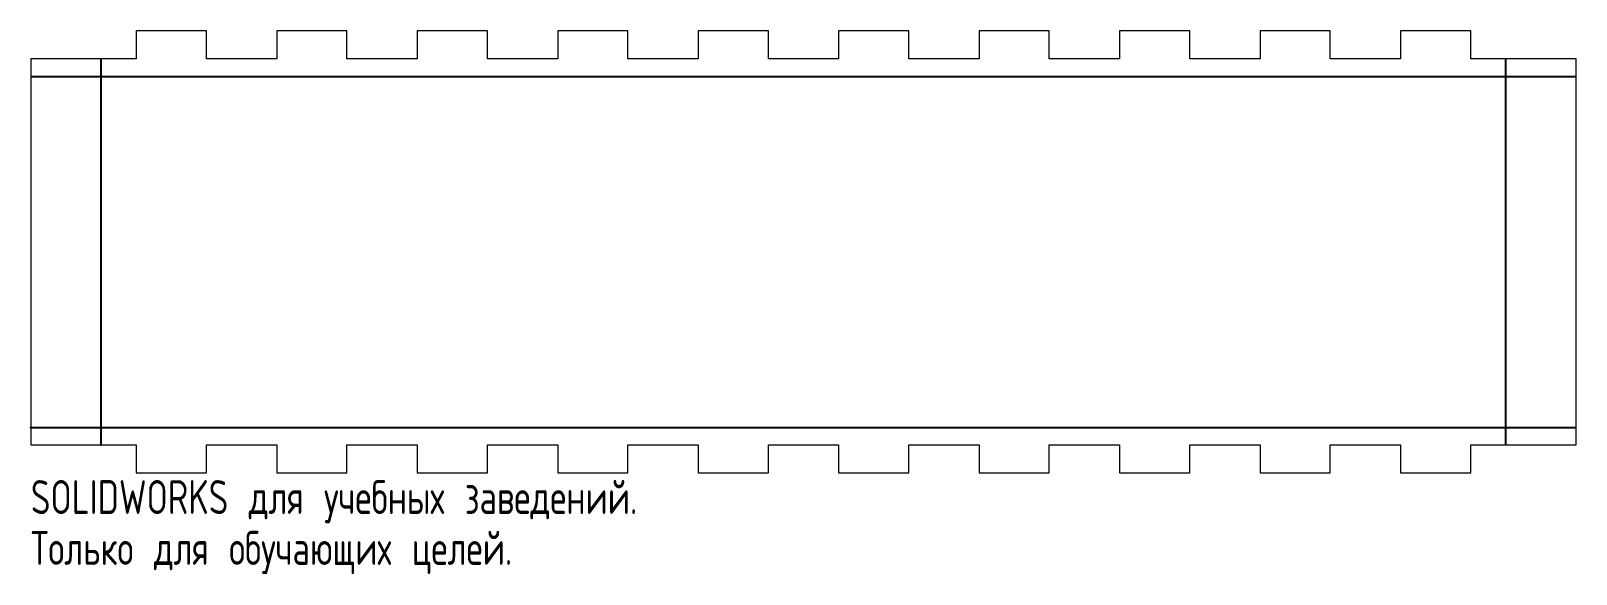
# Model space of a CAD drawing. Header units: millimetres. Extents: x -110 to 110, y -50 to 27.
import ezdxf

# ---------------------------------------------------------------- set-up
doc = ezdxf.new("R2010")
doc.units = ezdxf.units.MM
doc.header["$PDSIZE"] = -1
doc.styles.add('SLDTEXTSTYLE0', font='TXT', dxfattribs={"width": 0.7, "bigfont": 'bigfont'})

msp = doc.modelspace()

# ---------------------------------------------------------------- linework, layer by layer
at = {"color": 7, "linetype": 'Continuous', "lineweight": 15}
for p, q in [((-95, 27), (-95, 23)), ((-85, 27), (-95, 27)), ((-85, 23), (-85, 27)), ((-75, 27), (-75, 23)), ((-65, 27), (-75, 27)), ((-65, 23), (-65, 27)), ((-55, 27), (-55, 23)), ((-45, 27), (-55, 27)), ((-45, 23), (-45, 27)), ((-35, 27), (-35, 23)), ((-25, 27), (-35, 27)), ((-25, 23), (-25, 27)), ((-15, 27), (-15, 23)), ((-5, 27), (-15, 27)), ((-5, 23), (-5, 27)), ((5, 27), (5, 23)), ((15, 27), (5, 27)), ((15, 23), (15, 27)), ((25, 27), (25, 23)), ((35, 27), (25, 27)), ((35, 23), (35, 27)), ((45, 27), (45, 23)), ((55, 27), (45, 27)), ((55, 23), (55, 27)), ((65, 27), (65, 23)), ((75, 27), (65, 27)), ((75, 23), (75, 27)), ((85, 27), (85, 23)), ((95, 27), (85, 27)), ((95, 23), (95, 27)), ((-110, 23), (-110, -32)), ((-95, 23), (-110, 23)), ((-75, 23), (-85, 23)), ((-55, 23), (-65, 23)), ((-35, 23), (-45, 23)), ((-15, 23), (-25, 23)), ((5, 23), (-5, 23)), ((25, 23), (15, 23)), ((45, 23), (35, 23)), ((65, 23), (55, 23)), ((85, 23), (75, 23)), ((110, 23), (95, 23)), ((110, -32), (110, 23)), ((-110, -32), (-95, -32)), ((-95, -32), (-95, -36)), ((-85, -32), (-75, -32)), ((-85, -36), (-85, -32)), ((-75, -32), (-75, -36)), ((-65, -32), (-55, -32)), ((-65, -36), (-65, -32)), ((-55, -32), (-55, -36)), ((-45, -32), (-35, -32)), ((-45, -36), (-45, -32)), ((-35, -32), (-35, -36)), ((-25, -32), (-15, -32)), ((-25, -36), (-25, -32)), ((-15, -32), (-15, -36)), ((-5, -32), (5, -32)), ((-5, -36), (-5, -32)), ((5, -32), (5, -36)), ((15, -32), (25, -32)), ((15, -36), (15, -32)), ((25, -32), (25, -36)), ((35, -32), (45, -32)), ((35, -36), (35, -32)), ((45, -32), (45, -36)), ((55, -32), (65, -32)), ((55, -36), (55, -32)), ((65, -32), (65, -36)), ((75, -32), (85, -32)), ((75, -36), (75, -32)), ((85, -32), (85, -36)), ((95, -32), (110, -32)), ((95, -36), (95, -32)), ((-95, -36), (-85, -36)), ((-75, -36), (-65, -36)), ((-55, -36), (-45, -36)), ((-35, -36), (-25, -36)), ((-15, -36), (-5, -36)), ((5, -36), (15, -36)), ((25, -36), (35, -36)), ((45, -36), (55, -36)), ((65, -36), (75, -36)), ((85, -36), (95, -36))]:
    msp.add_line(p, q, dxfattribs=at)
at = {"color": 7, "linetype": 'Continuous'}
for p, q in [((-100, -32), (-100, 23)), ((100, -32), (100, 23)), ((-110, 20.5), (110, 20.5)), ((-110, -29.5), (110, -29.5))]:
    msp.add_line(p, q, dxfattribs=at)
for p in [(-110, -29.5), (-100, -32)]:
    msp.add_point(p, dxfattribs=at)

# ---------------------------------------------------------------- texts
at = {"color": 7, "linetype": 'Continuous', "char_height": 4.83362, "attachment_point": 1, "style": 'SLDTEXTSTYLE0'}
for s, insert in [('SOLIDWORKS \\M+18474\\M+1847C\\M+18491 \\M+18485\\M+18489\\M+18475\\M+18471\\M+1847E\\M+1848D\\M+18487 \\M+18478\\M+18470\\M+18472\\M+18475\\M+18474\\M+18475\\M+1847E\\M+18479\\M+1847A.', (-110, -37.02)), ('\\M+18453\\M+18480\\M+1847C\\M+1848E\\M+1847B\\M+18480 \\M+18474\\M+1847C\\M+18491 \\M+18480\\M+18471\\M+18485\\M+18489\\M+18470\\M+18490\\M+1848B\\M+18479\\M+18487 \\M+18488\\M+18475\\M+1847C\\M+18475\\M+1847A.', (-110, -44.27))]:
    msp.add_mtext(s, dxfattribs=dict(at, insert=insert))

doc.saveas('drawing.dxf')
